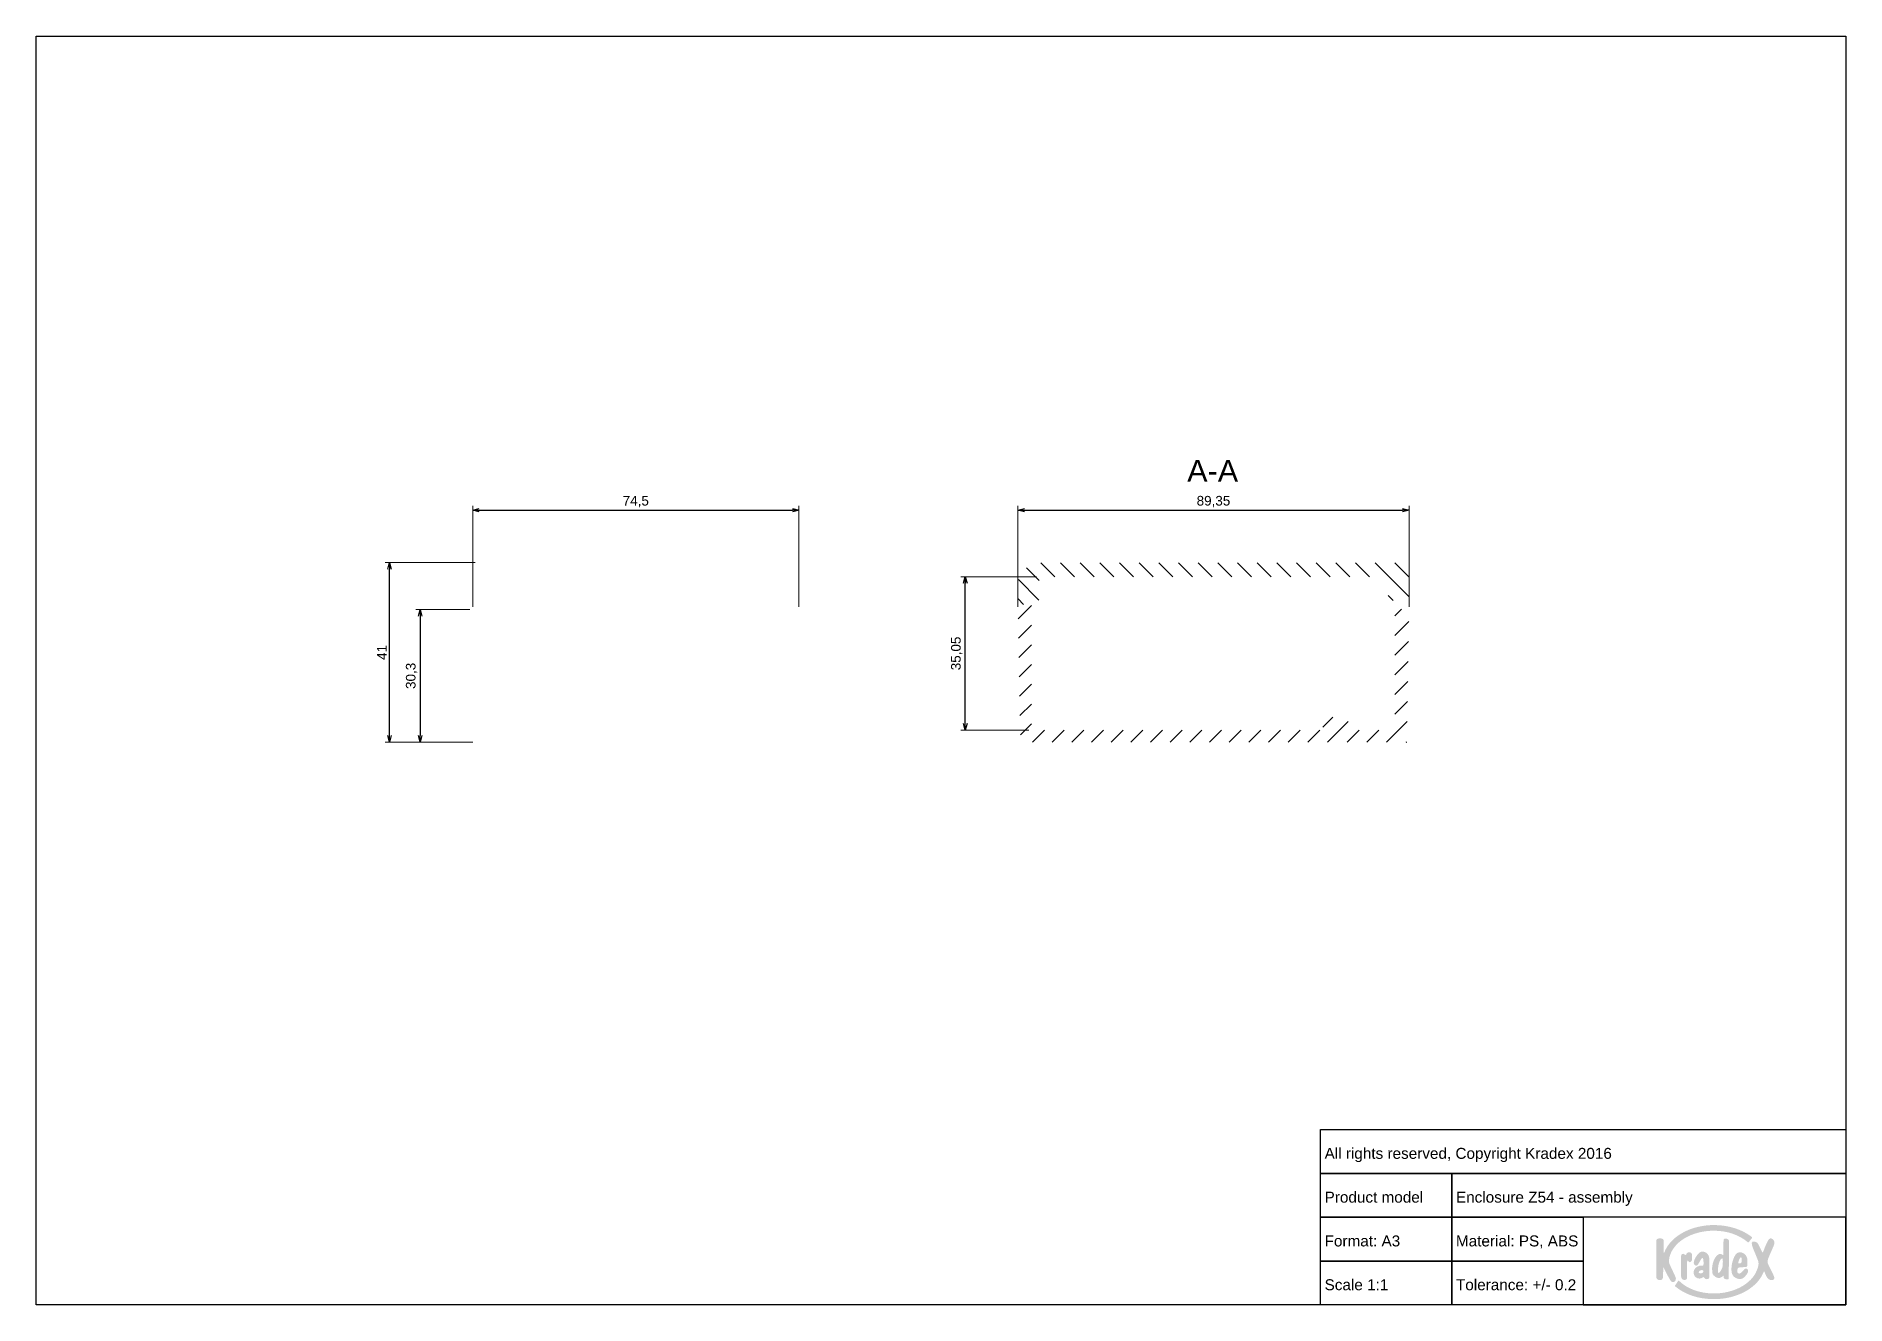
# Paper-space layout 'Assembly' of a CAD drawing. Header units: millimetres. Extents: x 0 to 413, y 1 to 290.
import ezdxf

# ---------------------------------------------------------------- set-up
doc = ezdxf.new("R2010")
doc.units = ezdxf.units.MM
doc.layers.add('MD_Annotation', color=7, linetype='Continuous', lineweight=25)
doc.layers.add('MD_Hatching', color=7, linetype='Continuous', lineweight=25)
doc.layers.add('Tabelka', color=7, linetype='Continuous')
doc.styles.get("Standard").update_dxf_attribs({"font": 'arial.ttf'})
doc.dimstyles.new('ISO-25', dxfattribs={"dimtxt": 2.2, "dimasz": 1.5, "dimexe": 1, "dimexo": 0.625, "dimtad": 1, "dimrnd": 0.05, "dimtxsty": 'Standard', "dimblk": 'OPEN30', "dimcen": 2.5, "dimadec": 0, "dimazin": 0, "dimtfac": 1, "dimtmove": 0, "dimatfit": 3, "dimfxl": 1, "dimlwe": 18, "dimarcsym": 0})

# ---------------------------------------------------------------- blocks, each defined once
blk = doc.blocks.new('_Open30')
at = {"color": 0, "linetype": 'ByBlock', "lineweight": -2}
for p, q in [((-1, 0.27), (0, 0)), ((0, 0), (-1, -0.27)), ((0, 0), (-1, 0))]:
    blk.add_line(p, q, dxfattribs=at)
blk = doc.blocks.new('*D11')
at = {"layer": 'Defpoints', "color": 0, "transparency": 16777216}
for p in [(80.9, 169.98), (101.12, 169.98), (100.57, 128.98)]:
    blk.add_point(p, dxfattribs=at)
at = {"layer": 'MD_Annotation', "color": 0, "lineweight": 18, "transparency": 16777216}
for p, q in [((100.5, 169.98), (79.9, 169.98)), ((99.95, 128.98), (79.9, 128.98))]:
    blk.add_line(p, q, dxfattribs=at)
at = {"layer": 'MD_Annotation', "color": 0, "lineweight": -2, "transparency": 16777216}
blk.add_line((80.9, 130.48), (80.9, 168.48), dxfattribs=at)
at = {"layer": 'MD_Annotation', "color": 0, "lineweight": -2, "transparency": 16777216, "xscale": 1.5, "yscale": 1.5, "zscale": 1.5}
for p, rotation in [((80.9, 169.98), 90), ((80.9, 128.98), 270)]:
    blk.add_blockref('_Open30', p, dxfattribs=dict(at, rotation=rotation))
at = {"layer": 'MD_Annotation', "color": 0, "transparency": 16777216, "insert": (79.17, 149.48), "char_height": 2.2, "attachment_point": 5, "rotation": 90}
blk.add_mtext('41', dxfattribs=at)
blk = doc.blocks.new('*D12')
at = {"layer": 'Defpoints', "color": 0, "transparency": 16777216}
for p in [(174.4, 181.98), (99.9, 159.28), (174.4, 159.28)]:
    blk.add_point(p, dxfattribs=at)
at = {"layer": 'MD_Annotation', "color": 0, "lineweight": 18, "transparency": 16777216}
for p, q in [((99.9, 159.9), (99.9, 182.98)), ((174.4, 159.9), (174.4, 182.98))]:
    blk.add_line(p, q, dxfattribs=at)
at = {"layer": 'MD_Annotation', "color": 0, "lineweight": -2, "transparency": 16777216}
blk.add_line((101.4, 181.98), (172.9, 181.98), dxfattribs=at)
at = {"layer": 'MD_Annotation', "color": 0, "lineweight": -2, "transparency": 16777216, "xscale": 1.5, "yscale": 1.5, "zscale": 1.5, "rotation": 180}
blk.add_blockref('_Open30', (99.9, 181.98), dxfattribs=at)
at = {"layer": 'MD_Annotation', "color": 0, "lineweight": -2, "transparency": 16777216, "xscale": 1.5, "yscale": 1.5, "zscale": 1.5}
blk.add_blockref('_Open30', (174.4, 181.98), dxfattribs=at)
at = {"layer": 'MD_Annotation', "color": 0, "transparency": 16777216, "insert": (137.15, 183.92), "char_height": 2.2, "attachment_point": 5}
blk.add_mtext('74,5', dxfattribs=at)
blk = doc.blocks.new('*D13')
at = {"layer": 'Defpoints', "color": 0, "transparency": 16777216}
for p in [(99.9, 159.28), (87.9, 128.98), (100.57, 128.98)]:
    blk.add_point(p, dxfattribs=at)
at = {"layer": 'MD_Annotation', "color": 0, "lineweight": 18, "transparency": 16777216}
for p, q in [((99.27, 159.28), (86.9, 159.28)), ((99.95, 128.98), (86.9, 128.98))]:
    blk.add_line(p, q, dxfattribs=at)
at = {"layer": 'MD_Annotation', "color": 0, "lineweight": -2, "transparency": 16777216}
blk.add_line((87.9, 157.78), (87.9, 130.48), dxfattribs=at)
at = {"layer": 'MD_Annotation', "color": 0, "lineweight": -2, "transparency": 16777216, "xscale": 1.5, "yscale": 1.5, "zscale": 1.5}
for p, rotation in [((87.9, 159.28), 90), ((87.9, 128.98), 270)]:
    blk.add_blockref('_Open30', p, dxfattribs=dict(at, rotation=rotation))
at = {"layer": 'MD_Annotation', "color": 0, "transparency": 16777216, "insert": (85.95, 144.13), "char_height": 2.2, "attachment_point": 5, "rotation": 90}
blk.add_mtext('30,3', dxfattribs=at)
blk = doc.blocks.new('*D97')
at = {"layer": 'Defpoints', "color": 0, "transparency": 16777216}
for p in [(212.4, 166.78), (229.27, 166.78), (227.5, 131.73)]:
    blk.add_point(p, dxfattribs=at)
at = {"layer": 'MD_Annotation', "color": 0, "lineweight": 18, "transparency": 16777216}
for p, q in [((228.65, 166.78), (211.4, 166.78)), ((226.87, 131.73), (211.4, 131.73))]:
    blk.add_line(p, q, dxfattribs=at)
at = {"layer": 'MD_Annotation', "color": 0, "lineweight": -2, "transparency": 16777216}
blk.add_line((212.4, 133.23), (212.4, 165.28), dxfattribs=at)
at = {"layer": 'MD_Annotation', "color": 0, "lineweight": -2, "transparency": 16777216, "xscale": 1.5, "yscale": 1.5, "zscale": 1.5}
for p, rotation in [((212.4, 166.78), 90), ((212.4, 131.73), 270)]:
    blk.add_blockref('_Open30', p, dxfattribs=dict(at, rotation=rotation))
at = {"layer": 'MD_Annotation', "color": 0, "transparency": 16777216, "insert": (210.45, 149.25), "char_height": 2.2, "attachment_point": 5, "rotation": 90}
blk.add_mtext('35,05', dxfattribs=at)
blk = doc.blocks.new('*D98')
at = {"layer": 'Defpoints', "color": 0, "transparency": 16777216}
for p in [(313.75, 181.98), (224.4, 159.28), (313.75, 159.28)]:
    blk.add_point(p, dxfattribs=at)
at = {"layer": 'MD_Annotation', "color": 0, "lineweight": 18, "transparency": 16777216}
for p, q in [((224.4, 159.9), (224.4, 182.98)), ((313.75, 159.9), (313.75, 182.98))]:
    blk.add_line(p, q, dxfattribs=at)
at = {"layer": 'MD_Annotation', "color": 0, "lineweight": -2, "transparency": 16777216}
blk.add_line((225.9, 181.98), (312.25, 181.98), dxfattribs=at)
at = {"layer": 'MD_Annotation', "color": 0, "lineweight": -2, "transparency": 16777216, "xscale": 1.5, "yscale": 1.5, "zscale": 1.5, "rotation": 180}
blk.add_blockref('_Open30', (224.4, 181.98), dxfattribs=at)
at = {"layer": 'MD_Annotation', "color": 0, "lineweight": -2, "transparency": 16777216, "xscale": 1.5, "yscale": 1.5, "zscale": 1.5}
blk.add_blockref('_Open30', (313.75, 181.98), dxfattribs=at)
at = {"layer": 'MD_Annotation', "color": 0, "transparency": 16777216, "insert": (269.07, 183.92), "char_height": 2.2, "attachment_point": 5}
blk.add_mtext('89,35', dxfattribs=at)

psp = doc.layouts.new('Assembly')

# ---------------------------------------------------------------- hatches: boundary and pattern name
at = {"layer": 'MD_Hatching'}
h = psp.add_hatch(dxfattribs=at)
h.set_pattern_fill('ANSI31', color=256, angle=90, style=0)
h.paths.add_polyline_path([(310.098, 159.278), (310.098, 162.278), (312.498, 162.278), (312.498, 159.278), (313.748, 159.278), (313.798, 159.278), (313.673, 166.928), (310.623, 169.978), (227.573, 169.978), (224.523, 166.928), (224.398, 159.278), (224.448, 159.278), (225.698, 159.278), (225.698, 162.278), (228.098, 162.278), (228.098, 159.278), (229.198, 159.278), (229.273, 166.778), (308.923, 166.778), (308.998, 159.278)], flags=0)
h = psp.add_hatch(dxfattribs=at)
h.set_pattern_fill('ANSI31', color=256, style=0)
h.paths.add_polyline_path([(227.548, 159.278), (227.548, 160.928), (226.048, 160.928), (226.048, 159.278), (225.698, 159.278), (224.448, 159.278), (224.998, 128.978), (313.198, 128.978), (313.748, 159.278), (312.498, 159.278), (311.998, 159.278), (311.998, 160.928), (310.498, 160.928), (310.498, 131.728), (299.864, 131.728), (299.864, 134.678), (294.032, 134.678), (294.032, 131.728), (227.498, 131.728)], flags=0)
at = {"layer": 'Tabelka', "true_color": 0x00539f}
h = psp.add_hatch(color=154, dxfattribs=at)
h.dxf.hatch_style = 2
edge = h.paths.add_edge_path()
edge.add_spline(control_points=[(374.4, 7.291), (374.4, 7.291), (373.458, 9.308), (373.458, 9.308), (372.975, 10.322), (373.083, 10.415), (373.09, 10.696), (373.101, 10.824), (373.146, 11.07), (373.22, 11.439), (374.094, 14.929), (378.297, 17.44), (383.379, 17.44), (386.487, 17.44), (389.258, 16.41), (391.088, 14.808), (391.159, 14.745), (391.251, 14.719), (391.315, 14.808), (391.355, 14.864), (391.986, 15.697), (392.028, 15.751), (392.094, 15.836), (392.113, 15.932), (391.994, 16.024), (389.85, 17.691), (386.783, 18.731), (383.379, 18.731), (378.309, 18.731), (373.99, 16.42), (372.343, 13.182), (372.297, 13.086), (372.285, 13.059), (372.23, 12.946), (371.94, 12.244), (371.86, 12.131), (371.873, 12.93), (371.873, 12.93), (371.902, 15.067), (371.902, 15.067), (371.91, 15.573), (371.52, 15.702), (370.894, 15.687), (370.421, 15.677), (370.214, 15.474), (370.213, 15.123), (370.213, 15.123), (370.185, 6.943), (370.185, 6.943), (370.184, 6.556), (370.452, 6.172), (370.962, 6.154), (371.498, 6.136), (371.693, 6.457), (371.706, 6.718), (371.757, 7.752), (371.783, 8.272), (371.783, 8.595), (371.769, 9.415), (371.889, 9.015), (372.065, 8.637), (372.439, 7.826), (372.964, 6.854), (373.499, 5.981), (373.68, 5.687), (374.059, 5.607), (374.365, 5.809), (374.947, 6.192), (374.583, 6.886), (374.4, 7.291), (374.4, 7.291), (374.4, 7.291), (374.4, 7.291)], knot_values=[0, 0, 0, 0, 1, 1, 1, 2, 2, 2, 3, 3, 3, 4, 4, 4, 5, 5, 5, 6, 6, 6, 7, 7, 7, 8, 8, 8, 9, 9, 9, 10, 10, 10, 11, 11, 11, 12, 12, 12, 13, 13, 13, 14, 14, 14, 15, 15, 15, 16, 16, 16, 17, 17, 17, 18, 18, 18, 19, 19, 19, 20, 20, 20, 21, 21, 21, 22, 22, 22, 23, 23, 23, 24, 24, 24, 24], degree=3, periodic=0)
edge = h.paths.add_edge_path()
edge.add_spline(control_points=[(377.556, 10.414), (377.786, 9.987), (378.382, 10.376), (378.382, 11.011), (378.382, 11.162), (378.382, 11.806), (378.382, 11.806), (378.382, 12.279), (378.072, 12.506), (377.748, 12.506), (377.398, 12.506), (377.217, 12.412), (377.112, 12.234), (377.071, 12.164), (377.026, 11.847), (376.849, 11.865), (376.673, 11.882), (376.626, 12.163), (376.319, 12.169), (376.067, 12.169), (375.848, 12.04), (375.848, 11.516), (375.848, 11.516), (375.848, 7.127), (375.848, 7.127), (375.848, 6.758), (376.055, 6.191), (376.598, 6.191), (377.099, 6.191), (377.211, 6.475), (377.215, 6.676), (377.215, 6.676), (377.207, 8.874), (377.229, 9.968), (377.242, 10.63), (377.305, 10.878), (377.556, 10.414), (377.556, 10.414), (377.556, 10.414), (377.556, 10.414)], knot_values=[0, 0, 0, 0, 1, 1, 1, 2, 2, 2, 3, 3, 3, 4, 4, 4, 5, 5, 5, 6, 6, 6, 7, 7, 7, 8, 8, 8, 9, 9, 9, 10, 10, 10, 11, 11, 11, 12, 12, 12, 13, 13, 13, 13], degree=3, periodic=0)
edge = h.paths.add_edge_path()
edge.add_spline(control_points=[(380.113, 9.439), (379.525, 9.316), (378.763, 8.808), (378.708, 8.053), (378.635, 7.063), (379.492, 6.305), (380.421, 6.565), (380.886, 6.695), (380.88, 7.04), (381.115, 6.729), (381.236, 6.568), (381.403, 6.369), (381.715, 6.369), (382.059, 6.369), (382.236, 6.493), (382.29, 6.801), (382.362, 7.207), (382.315, 11.04), (382.292, 11.179), (382.22, 11.625), (382.082, 11.983), (381.812, 12.229), (381.539, 12.477), (380.959, 12.729), (380.581, 12.676), (379.876, 12.579), (379.309, 11.602), (379.045, 11.075), (378.949, 10.883), (378.562, 10.051), (378.852, 9.762), (378.852, 9.762), (379.015, 9.598), (379.015, 9.598), (379.257, 9.357), (379.567, 9.472), (379.695, 9.688), (379.695, 9.688), (380.236, 10.591), (380.502, 11.045), (380.601, 11.214), (381.001, 11.728), (381.005, 10.024), (381.007, 9.173), (380.774, 9.576), (380.113, 9.439), (380.113, 9.439), (380.113, 9.439), (380.113, 9.439)], knot_values=[0, 0, 0, 0, 1, 1, 1, 2, 2, 2, 3, 3, 3, 4, 4, 4, 5, 5, 5, 6, 6, 6, 7, 7, 7, 8, 8, 8, 9, 9, 9, 10, 10, 10, 11, 11, 11, 12, 12, 12, 13, 13, 13, 14, 14, 14, 15, 15, 15, 16, 16, 16, 16], degree=3, periodic=0)
edge = h.paths.add_edge_path()
edge.add_spline(control_points=[(380.498, 7.729), (380.118, 7.685), (379.624, 7.769), (379.985, 8.156), (380.212, 8.4), (380.399, 8.419), (380.652, 8.451), (381.082, 8.505), (381.111, 7.801), (380.498, 7.729)], knot_values=[0, 0, 0, 0, 1, 1, 1, 2, 2, 2, 3, 3, 3, 3], degree=3, periodic=0)
edge = h.paths.add_edge_path()
edge.add_spline(control_points=[(386.384, 6.308), (386.674, 6.308), (386.735, 6.382), (386.737, 6.589), (386.737, 6.589), (386.82, 15.036), (386.82, 15.036), (386.824, 15.508), (386.259, 15.655), (385.958, 15.655), (385.713, 15.655), (385.56, 15.554), (385.554, 15.281), (385.554, 15.281), (385.472, 11.866), (385.472, 11.866), (384.065, 13.004), (382.946, 10.293), (382.946, 8.919), (382.946, 7.545), (383.043, 7.442), (383.455, 7.101), (383.78, 6.831), (384.073, 6.645), (384.445, 6.645), (384.721, 6.645), (384.893, 6.692), (385.182, 6.914), (385.471, 7.135), (385.557, 7.15), (385.557, 7.15), (385.557, 7.15), (385.557, 6.859), (385.557, 6.859), (385.557, 6.565), (385.907, 6.308), (386.384, 6.308)], knot_values=[0, 0, 0, 0, 1, 1, 1, 2, 2, 2, 3, 3, 3, 4, 4, 4, 5, 5, 5, 6, 6, 6, 7, 7, 7, 8, 8, 8, 9, 9, 9, 10, 10, 10, 11, 11, 11, 12, 12, 12, 12], degree=3, periodic=0)
edge = h.paths.add_edge_path()
edge.add_spline(control_points=[(385.118, 8.63), (384.366, 7.389), (384.294, 7.54), (384.294, 8.498), (384.294, 10.08), (384.907, 11.124), (385.254, 11.124), (385.336, 11.124), (385.388, 11.04), (385.388, 10.864), (385.388, 10.127), (385.464, 9.201), (385.118, 8.63), (385.118, 8.63), (385.118, 8.63), (385.118, 8.63)], knot_values=[0, 0, 0, 0, 1, 1, 1, 2, 2, 2, 3, 3, 3, 4, 4, 4, 5, 5, 5, 5], degree=3, periodic=0)
edge = h.paths.add_edge_path()
edge.add_spline(control_points=[(389.492, 9.095), (389.492, 9.095), (390.616, 9.136), (390.616, 9.136), (390.9, 9.169), (391, 9.239), (391, 9.569), (391, 9.569), (391, 10.786), (391, 10.786), (391, 11.449), (390.571, 11.953), (390.321, 12.145), (390.076, 12.335), (389.597, 12.551), (389.208, 12.534), (388.481, 12.526), (387.981, 11.545), (387.757, 10.874), (387.502, 10.107), (387.353, 9.558), (387.353, 8.481), (387.353, 7.405), (387.907, 6.919), (388.132, 6.77), (388.92, 6.249), (389.724, 6.275), (390.195, 6.747), (390.499, 7.049), (390.93, 7.43), (391.129, 8.003), (391.191, 8.158), (391.194, 8.457), (391.022, 8.63), (390.832, 8.825), (390.588, 8.908), (390.33, 8.65), (390.33, 8.65), (389.54, 7.837), (389.54, 7.837), (389.076, 7.36), (388.517, 7.777), (388.672, 8.45), (388.8, 9.015), (389.065, 9.079), (389.492, 9.095)], knot_values=[0, 0, 0, 0, 1, 1, 1, 2, 2, 2, 3, 3, 3, 4, 4, 4, 5, 5, 5, 6, 6, 6, 7, 7, 7, 8, 8, 8, 9, 9, 9, 10, 10, 10, 11, 11, 11, 12, 12, 12, 13, 13, 13, 14, 14, 14, 15, 15, 15, 15], degree=3, periodic=0)
edge = h.paths.add_edge_path()
edge.add_spline(control_points=[(388.924, 10.239), (389.036, 10.542), (389.263, 11.388), (389.53, 11.378), (389.621, 11.375), (389.683, 11.262), (389.69, 11.092), (389.704, 10.755), (389.684, 10.662), (389.684, 10.397), (389.684, 10.194), (389.665, 10.099), (389.493, 10.041), (389.052, 9.892), (388.814, 9.944), (388.924, 10.239), (388.924, 10.239), (388.924, 10.239), (388.924, 10.239)], knot_values=[0, 0, 0, 0, 1, 1, 1, 2, 2, 2, 3, 3, 3, 4, 4, 4, 5, 5, 5, 6, 6, 6, 6], degree=3, periodic=0)
edge = h.paths.add_edge_path()
edge.add_spline(control_points=[(395.857, 9.549), (395.528, 10.214), (395.469, 10.444), (395.964, 11.589), (395.964, 11.589), (397.023, 14.032), (397.023, 14.032), (397.224, 14.496), (397.262, 15.1), (396.858, 15.427), (396.119, 16.025), (395.832, 15.605), (395.13, 13.964), (394.389, 12.234), (394.639, 12.082), (394.138, 13.014), (394.138, 13.014), (393.509, 14.329), (393.509, 14.329), (393.296, 14.775), (392.902, 14.907), (392.583, 14.969), (391.831, 15.116), (391.874, 14.475), (392.282, 13.463), (392.282, 13.463), (393.098, 11.441), (393.098, 11.441), (393.452, 10.563), (393.697, 10.181), (393.476, 9.344), (393.398, 9.049), (393.304, 8.769), (393.199, 8.498), (393.177, 8.439), (393.17, 8.424), (393.128, 8.321), (391.925, 5.32), (387.94, 3.108), (383.379, 3.108), (380.107, 3.108), (377.219, 4.191), (375.426, 5.967), (375.353, 6.037), (375.263, 6.041), (375.189, 5.963), (375.125, 5.871), (374.537, 4.99), (374.495, 4.92), (374.453, 4.851), (374.481, 4.755), (374.531, 4.714), (376.807, 2.825), (379.854, 1.817), (383.379, 1.817), (388.572, 1.817), (392.965, 4.248), (394.53, 7.605), (394.549, 7.645), (394.573, 7.698), (394.595, 7.754), (394.929, 8.701), (394.882, 7.745), (395.455, 6.822), (395.947, 6.029), (396.493, 6.127), (396.825, 6.201), (397.27, 6.3), (397.247, 6.739), (396.893, 7.453), (396.893, 7.453), (395.857, 9.549), (395.857, 9.549), (395.857, 9.549), (395.857, 9.549), (395.857, 9.549)], knot_values=[0, 0, 0, 0, 1, 1, 1, 2, 2, 2, 3, 3, 3, 4, 4, 4, 5, 5, 5, 6, 6, 6, 7, 7, 7, 8, 8, 8, 9, 9, 9, 10, 10, 10, 11, 11, 11, 12, 12, 12, 13, 13, 13, 14, 14, 14, 15, 15, 15, 16, 16, 16, 17, 17, 17, 18, 18, 18, 19, 19, 19, 20, 20, 20, 21, 21, 21, 22, 22, 22, 23, 23, 23, 24, 24, 24, 25, 25, 25, 25], degree=3, periodic=0)

# ---------------------------------------------------------------- linework, layer by layer
at = {"layer": 'Tabelka'}
for points in [[(0.22, 290.193), (413.476, 290.193), (413.476, 0.521), (0.22, 0.521)], [(413.476, 30.521), (293.476, 30.521), (293.476, 40.521), (413.476, 40.521)], [(323.476, 20.521), (293.476, 20.521), (293.476, 30.521), (323.476, 30.521)], [(413.476, 20.521), (323.476, 20.521), (323.476, 30.521), (413.476, 30.521)], [(323.476, 10.521), (293.476, 10.521), (293.476, 20.521), (323.476, 20.521)], [(353.476, 10.521), (323.476, 10.521), (323.476, 20.521), (353.476, 20.521)], [(413.476, 20.521), (353.476, 20.521), (353.476, 0.521), (413.476, 0.521)], [(323.476, 0.521), (293.476, 0.521), (293.476, 10.521), (323.476, 10.521)], [(353.476, 0.521), (323.476, 0.521), (323.476, 10.521), (353.476, 10.521)]]:
    psp.add_lwpolyline(points, close=True, dxfattribs=at)

# ---------------------------------------------------------------- texts
at = {"insert": (293.476, 40.521), "char_height": 2.5, "attachment_point": 1}
psp.add_mtext_dynamic_manual_height_columns('\\P All rights reserved, Copyright Kradex 2016', width=120, gutter_width=12.5, heights=[0], dxfattribs=at)
at = {"layer": 'MD_Annotation', "color": 7, "insert": (268.894, 188.444), "char_height": 5, "width": 14.16439, "attachment_point": 8}
psp.add_mtext('A-A', dxfattribs=at)
at = {"layer": 'Tabelka', "char_height": 2.5, "attachment_point": 1}
for s, width, heights, insert in [('\\pi15;\\P\\pi0; Product model', 30, [9.962], (293.476, 30.521)), ('\\P Enclosure Z54 - assembly ', 90, [0], (323.476, 30.521)), ('\\P Format: A3', 30, [0], (293.476, 20.521)), ('\\P Material: PS, ABS', 30, [0], (323.476, 20.521)), ('\\P Scale 1:1', 30, [0], (293.476, 10.521)), ('\\P Tolerance: +/- 0.2', 30, [0], (323.476, 10.521))]:
    psp.add_mtext_dynamic_manual_height_columns(s, width=width, gutter_width=12.5, heights=heights, dxfattribs=dict(at, insert=insert))

# ---------------------------------------------------------------- dimensions: what is measured, and where the dimension line sits
at = {"layer": 'MD_Annotation'}
for base, p1, p2, angle, picture, middle in [((174.398, 181.978), (99.898, 159.278), (174.398, 159.278), 180, '*D12', (137.148, 183.92)), ((313.748, 181.978), (224.398, 159.278), (313.748, 159.278), 180, '*D98', (269.073, 183.925)), ((80.898, 169.978), (100.573, 128.978), (101.123, 169.978), 270, '*D11', (79.168, 149.478)), ((212.398, 166.778), (227.498, 131.728), (229.273, 166.778), 270, '*D97', (210.451, 149.253)), ((87.898, 128.978), (99.898, 159.278), (100.573, 128.978), 270, '*D13', (85.951, 144.128))]:
    dim = psp.add_linear_dim(base=base, p1=p1, p2=p2, angle=angle, dimstyle='ISO-25', override={"dimlfac": -1}, dxfattribs=at)
    dim.commit()
    dim.dimension.update_dxf_attribs({"geometry": picture, "text_midpoint": middle})

doc.saveas('drawing.dxf')
